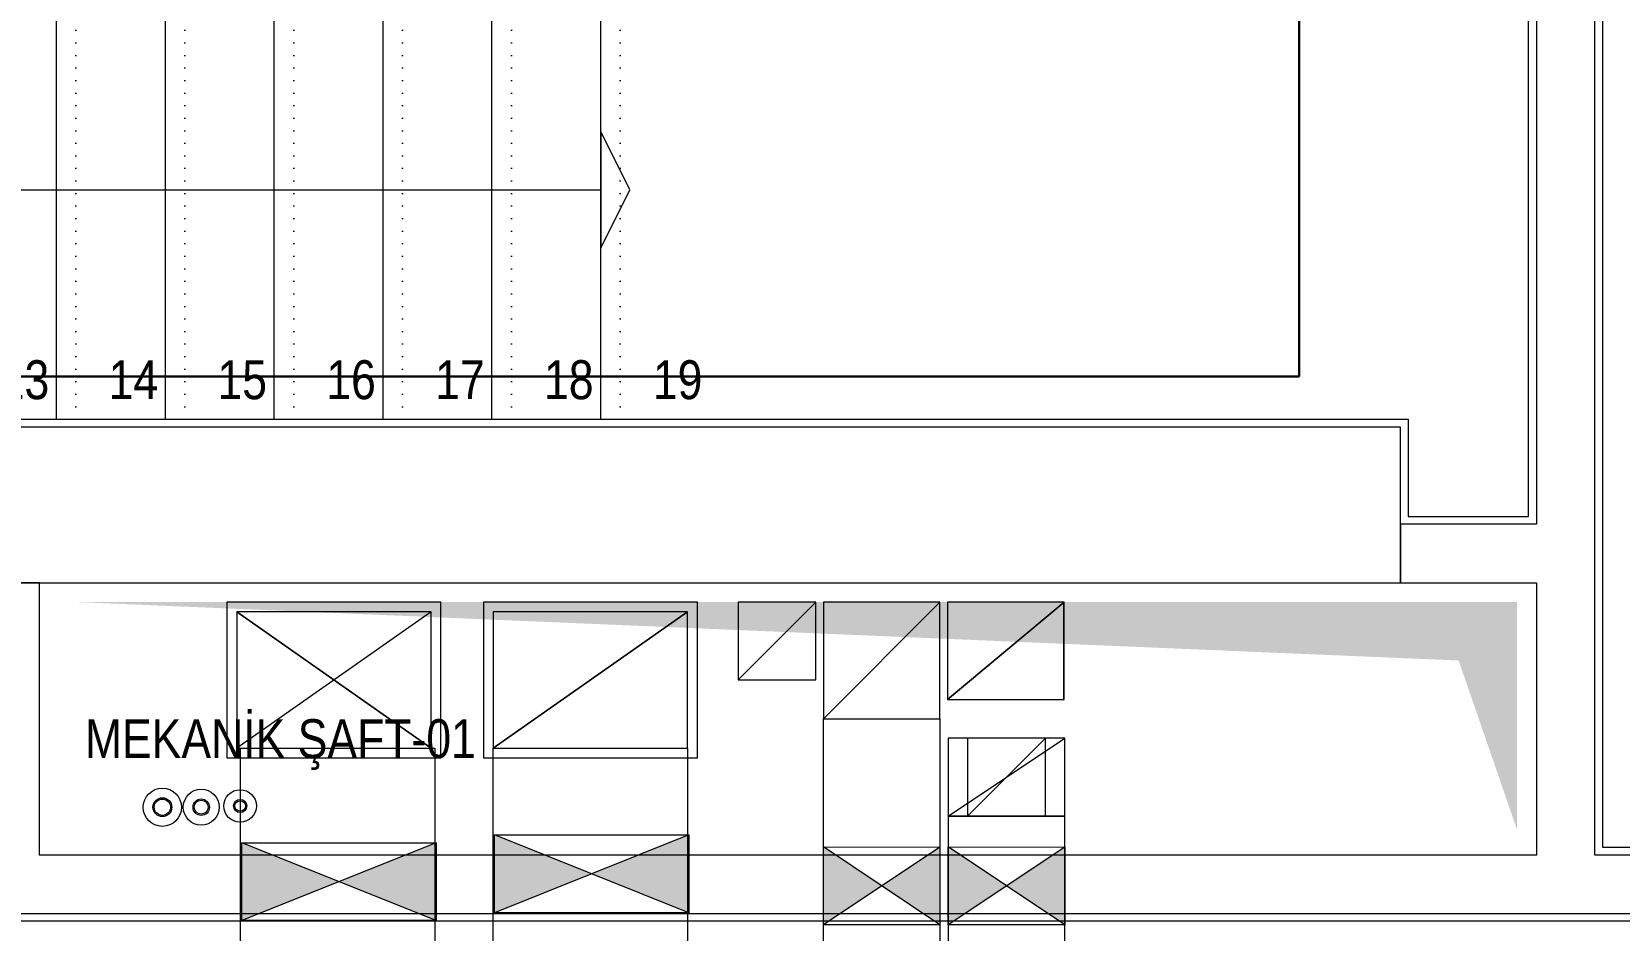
# Model space of a CAD drawing. Extents: x -2012 to 34975, y -1043 to 8321.
# Drawn here: x 24043.8 to 24452.1, y 3453.2 to 3684.1 of the extents above; entities that cross this region are included whole.
import ezdxf
from ezdxf.enums import TextEntityAlignment as Align

# ---------------------------------------------------------------- set-up
doc = ezdxf.new("R2010")
doc.units = 0
doc.header["$LTSCALE"] = 25
doc.linetypes.add('DOT2', pattern=[0.125, 0, -0.125])
doc.layers.get('0').update_dxf_attribs({"color": 9, "lineweight": 9})
for name, color, linetype, lineweight in [('00', 9, 'Continuous', 9), ('01', 9, 'Continuous', 9), ('06D', 9, 'Continuous', 9), ('09D', 9, 'Continuous', 9), ('14', 9, 'Continuous', 9), ('19', 9, 'Continuous', 9), ('19D', 9, 'DOT2', 9), ('21', 9, 'Continuous', 9), ('E-KABLO', 7, 'Continuous', 30)]:
    doc.layers.add(name, color=color, linetype=linetype, lineweight=lineweight)
doc.styles.add('MuuM_TEXT-STANDART', font='ARIALN.TTF')

# ---------------------------------------------------------------- blocks, each defined once
blk = doc.blocks.new('0_arrowstairs')
blk.add_lwpolyline([(0, 0), (0, -30), (15, 0), (0, 30)], close=True)
blk = doc.blocks.new('*U517')
blk.add_lwpolyline([(0, 0), (0, 448)])
blk.add_circle((0, 0), 5)
at = {"rotation": 90}
blk.add_blockref('0_arrowstairs', (0, 448), dxfattribs=at)
blk = doc.blocks.new('*U513')
blk.add_lwpolyline([(0, 0), (0, 504)])
blk.add_circle((0, 0), 5)
at = {"rotation": 90}
blk.add_blockref('0_arrowstairs', (0, 504), dxfattribs=at)
blk = doc.blocks.new('merdvn2.mekanik')
at = {"layer": '19', "linetype": 'Continuous'}
for points in [[(23955.84, -297.5), (23955.84, -179.5)], [(24036.58, -302.5), (23978.25, -179.5)], [(24042.17, -302.5), (23983.84, -179.5)], [(24011.84, -237.5), (24011.84, -179.5)], [(24039.84, -297.5), (24039.84, -179.5)], [(24067.84, -297.5), (24067.84, -179.5)], [(24095.84, -297.5), (24095.84, -179.5)], [(24123.84, -297.5), (24123.84, -179.5)], [(24151.84, -297.5), (24151.84, -179.5)], [(24179.84, -297.5), (24179.84, -179.5)], [(24207.84, -297.5), (24207.84, -179.5)], [(23983.84, -297.5), (23983.84, -191.48)], [(24011.84, -297.5), (24011.84, -249.48)], [(24036.58, -302.5), (23955.84, -302.5), (23955.84, -322.5), (23955.84, -322.5), (24230.84, -322.5), (24230.84, -307.5), (24235.84, -307.5), (24235.84, -327.5), (24230.84, -327.5), (23950.84, -327.5), (23950.84, -327.5), (23950.84, -297.5), (24034.25, -297.5)], [(23955.84, -445.5), (23955.84, -327.5)], [(23983.84, -445.5), (23983.84, -327.5)], [(24011.84, -445.5), (24011.84, -327.5)], [(24039.84, -445.5), (24039.84, -327.5)], [(24067.84, -445.5), (24067.84, -327.5)], [(24095.84, -445.5), (24095.84, -327.5)], [(24123.84, -445.5), (24123.84, -327.5)], [(24151.84, -445.5), (24151.84, -327.5)], [(24179.84, -445.5), (24179.84, -327.5)]]:
    blk.add_lwpolyline(points, dxfattribs=at)
at = {"layer": '19'}
for points in [[(24042.17, -302.5), (23983.84, -179.5)], [(23953.34, -386.5), (23894.34, -386.5), (23894.34, -238.5), (23948.34, -238.5)], [(24039.84, -297.5), (24235.84, -297.5), (24235.84, -297.5), (24235.84, -302.5), (24235.84, -302.5), (24042.17, -302.5)]]:
    blk.add_lwpolyline(points, dxfattribs=at)
at = {"layer": '19D'}
for points in [[(23950.84, -297.5), (23950.84, -179.5)], [(23978.84, -302.5), (23978.84, -179.5)], [(24006.84, -228), (24006.84, -179.5)], [(24034.84, -241.83), (24034.84, -179.5)], [(24062.84, -302.5), (24062.84, -179.5)], [(24090.84, -302.5), (24090.84, -179.5)], [(24118.84, -302.5), (24118.84, -179.5)], [(24146.84, -302.5), (24146.84, -179.5)], [(24174.84, -302.5), (24174.84, -179.5)], [(24202.84, -302.5), (24202.84, -179.5)], [(24006.84, -241.83), (24006.84, -236.5)], [(24006.84, -302.5), (24006.84, -239.78)], [(23960.84, -445.5), (23960.84, -327.5)], [(23988.84, -445.5), (23988.84, -327.5)], [(24016.84, -445.5), (24016.84, -327.5)], [(24044.84, -445.5), (24044.84, -327.5)], [(24072.84, -445.5), (24072.84, -327.5)], [(24100.84, -445.5), (24100.84, -327.5)], [(24128.84, -445.5), (24128.84, -327.5)], [(24156.84, -445.5), (24156.84, -327.5)], [(24184.84, -445.5), (24184.84, -327.5)]]:
    blk.add_lwpolyline(points, dxfattribs=at)
at = {"layer": '19', "xscale": 0.5, "yscale": 0.5, "zscale": 0.5}
for name, p, rotation in [('*U513', (24207.84, -238.5), 90), ('*U517', (23955.84, -386.5), 270)]:
    blk.add_blockref(name, p, dxfattribs=dict(at, rotation=rotation))
at = {"layer": '21', "style": 'MuuM_TEXT-STANDART'}
for s, p in [('10', (23939.65, -184.5)), ('9', (23967.65, -184.5)), ('8', (23995.65, -184.5)), ('7', (24023.65, -184.5)), ('6', (24051.65, -184.5)), ('5', (24079.65, -184.5)), ('4', (24107.65, -184.5)), ('3', (24135.65, -184.5)), ('2', (24163.65, -184.5)), ('1', (24191.65, -184.5)), ('M01 (19x16.5 / 28)', (24127.43, -223.28)), ('11', (23981.98, -430.33)), ('12', (24009.98, -430.33)), ('13', (24037.98, -430.33)), ('14', (24065.98, -430.33)), ('15', (24093.98, -430.33)), ('16', (24121.98, -430.33)), ('17', (24149.98, -430.33)), ('18', (24177.98, -430.33)), ('19', (24205.98, -430.33))]:
    blk.add_text(s, height=10, dxfattribs=at).set_placement(p, align=Align.TOP_RIGHT)
blk = doc.blocks.new('p-2.mekanik_cihaz')
h = blk.add_hatch(color=256)
h.paths.add_polyline_path([(2792.01, -384.84), (2817.01, -394.85), (2817.01, -374.85)])
h.paths.add_polyline_path([(2767.01, -374.84), (2767.01, -394.84), (2792.01, -384.84)])
h = blk.add_hatch(color=256)
h.paths.add_polyline_path([(2727.01, -386.84), (2752.01, -396.85), (2752.01, -376.85)])
h.paths.add_polyline_path([(2702.01, -376.84), (2702.01, -396.84), (2727.01, -386.84)])
h = blk.add_hatch(color=256)
h.paths.add_polyline_path([(2866.59, -387.94), (2851.59, -377.93), (2851.59, -397.93)])
h.paths.add_polyline_path([(2881.59, -397.94), (2881.59, -377.94), (2866.59, -387.94)])
h = blk.add_hatch(color=256)
h.paths.add_polyline_path([(2898.69, -387.94), (2883.69, -377.93), (2883.69, -397.93)])
h.paths.add_polyline_path([(2913.69, -397.94), (2913.69, -377.94), (2898.69, -387.94)])
for p, q in [((2750.69, -317.5), (2700.69, -352.5)), ((2700.69, -317.5), (2750.69, -352.5)), ((2816.69, -317.5), (2766.69, -352.5)), ((2829.69, -335), (2849.69, -315)), ((2851.59, -345), (2881.59, -315)), ((2883.49, -339.99), (2913.49, -314.99)), ((2883.69, -370), (2913.69, -350)), ((2888.69, -370), (2908.69, -350)), ((2817.01, -394.85), (2767.01, -374.84)), ((2817.01, -374.85), (2767.01, -394.84)), ((2752.01, -396.85), (2702.01, -376.84)), ((2752.01, -376.85), (2702.01, -396.84)), ((2881.59, -397.94), (2851.59, -377.93)), ((2881.59, -377.94), (2851.59, -397.93)), ((2913.69, -397.94), (2883.69, -377.93)), ((2913.69, -377.94), (2883.69, -397.93))]:
    blk.add_line(p, q)
for points in [[(2698.19, -355), (2753.19, -355), (2753.19, -315), (2698.19, -315)], [(2700.69, -352.5), (2750.69, -352.5), (2750.69, -317.5), (2700.69, -317.5)], [(2764.19, -355), (2819.19, -355), (2819.19, -315), (2764.19, -315)], [(2766.69, -352.5), (2816.69, -352.5), (2816.69, -317.5), (2766.69, -317.5)], [(2849.69, -315), (2829.69, -315), (2829.69, -335), (2849.69, -335)], [(2851.59, -345), (2881.59, -345), (2881.59, -315), (2851.59, -315)], [(2913.49, -314.99), (2883.49, -314.99), (2883.49, -339.99), (2913.49, -339.99)], [(2881.59, -345), (2881.59, -414.9), (2851.59, -414.9), (2851.59, -345)], [(2913.69, -370), (2913.69, -350), (2883.69, -350), (2883.69, -370)], [(2888.69, -370), (2908.69, -370), (2908.69, -350), (2888.69, -350)], [(2701.49, -655.1), (2701.69, -352.5), (2751.69, -352.5), (2751.49, -655.1)], [(2766.69, -456.8), (2766.69, -352.5), (2816.69, -352.5), (2816.69, -456.8)], [(2913.69, -405.44), (2913.69, -370), (2883.69, -370), (2883.69, -405.44)], [(2817.01, -374.85), (2817.01, -394.85), (2767.01, -394.84), (2767.01, -374.84)], [(2752.01, -376.85), (2752.01, -396.85), (2702.01, -396.84), (2702.01, -376.84)], [(2881.59, -377.94), (2881.59, -397.94), (2851.59, -397.93), (2851.59, -377.93)], [(2913.69, -377.94), (2913.69, -397.94), (2883.69, -397.93), (2883.69, -377.93)]]:
    blk.add_lwpolyline(points, close=True)
at = {"linetype": 'Continuous', "ltscale": 20}
for centre, radius in [((2681.58, -367.71), 4.92), ((2691.58, -367.71), 4.62), ((2701.58, -367.39), 4.18)]:
    blk.add_circle(centre, radius, dxfattribs=at)
at = {"ltscale": 0.5}
for centre, radius in [((2681.58, -367.71), 2.42), ((2681.58, -367.71), 2.09), ((2691.58, -367.71), 2.12), ((2691.58, -367.71), 1.79), ((2701.58, -367.39), 1.69), ((2701.58, -367.39), 1.36)]:
    blk.add_circle(centre, radius, dxfattribs=at)

msp = doc.modelspace()

# ---------------------------------------------------------------- linework, layer by layer
at = {"layer": '00'}
for points in [[(24430.84, 3457.5), (24430.84, 3457.5), (24445.84, 3457.5), (24445.84, 3457.5), (24535.84, 3457.5), (24535.84, 3472.5), (24445.84, 3472.5), (24445.84, 3742.5), (24430.84, 3742.5), (24430.84, 3557.5), (24395.84, 3557.5), (24395.84, 3542.5), (24430.84, 3542.5), (24430.84, 3472.5), (24045.84, 3472.5), (24045.84, 3542.5), (24025.84, 3542.5), (24025.84, 3472.5), (23815.84, 3472.5), (23815.84, 3542.5), (23795.84, 3542.5), (23795.84, 3192.5)], [(23815.84, 3192.5), (23815.84, 3457.5), (23815.84, 3457.5), (23815.84, 3457.5), (24025.84, 3457.5), (24025.84, 3457.5), (24040.84, 3457.5), (24040.84, 3457.5), (24430.84, 3457.5)]]:
    msp.add_lwpolyline(points, dxfattribs=at)
at = {"layer": '01'}
for points in [[(24395.84, 3582.5), (24395.84, 3582.5), (24395.84, 3582.5), (23845.84, 3582.5), (23845.84, 3852.5), (24395.84, 3852.5), (24395.84, 3852.5), (24395.84, 3852.5), (24395.84, 3892.5), (23795.84, 3892.5), (23795.84, 3542.5), (24395.84, 3542.5), (24395.84, 3582.5)], [(24395.84, 3892.5), (23795.84, 3892.5), (23795.84, 3542.5), (24395.84, 3542.5), (24395.84, 3582.5), (23845.84, 3582.5), (23845.84, 3852.5), (24395.84, 3852.5)]]:
    msp.add_lwpolyline(points, close=True, dxfattribs=at)
at = {"layer": '06D'}
for points in [[(24094.03, 3497.5), (24149.03, 3497.5), (24149.03, 3537.5), (24094.03, 3537.5)], [(24160.03, 3497.5), (24215.03, 3497.5), (24215.03, 3537.5), (24160.03, 3537.5)], [(24225.53, 3517.5), (24245.53, 3517.5), (24245.53, 3537.5), (24225.53, 3537.5)], [(24247.43, 3507.5), (24277.43, 3507.5), (24277.43, 3537.5), (24247.43, 3537.5)], [(24279.33, 3512.51), (24309.32, 3512.51), (24309.32, 3537.5), (24279.33, 3537.5)], [(24146.53, 3535), (24096.53, 3535), (24096.53, 3500), (24146.53, 3500)], [(24212.53, 3535), (24162.53, 3535), (24162.53, 3500), (24212.53, 3500)], [(24284.53, 3482.5), (24304.53, 3482.5), (24304.53, 3502.5), (24284.53, 3502.5)]]:
    msp.add_lwpolyline(points, close=True, dxfattribs=at)
for points in [[(24245.53, 3537.5), (24225.53, 3517.5)], [(24277.43, 3537.5), (24247.43, 3507.5)], [(24309.33, 3537.51), (24279.33, 3512.51)], [(24146.53, 3535), (24096.53, 3500)], [(24146.53, 3500), (24096.53, 3535)], [(24162.53, 3500), (24212.53, 3535)], [(24304.53, 3502.5), (24284.53, 3482.5)]]:
    msp.add_lwpolyline(points, dxfattribs=at)
at = {"layer": '09D'}
msp.add_solid([(24425.84, 3479.05), (24425.84, 3537.5), (24410.84, 3522.5), (24055.84, 3537.5)], dxfattribs=at)
at = {"layer": '14'}
msp.add_lwpolyline([(23847.84, 3584.5), (24397.84, 3584.5), (24397.84, 3559.5), (24428.84, 3559.5), (24428.84, 3744.5), (24447.84, 3744.5), (24447.84, 3474.5), (24537.84, 3474.5), (24537.84, 3455.5), (23817.84, 3455.5)], dxfattribs=at)
at = {"layer": 'E-KABLO', "color": 6}
for p, q in [((24369.84, 3595.5), (24369.84, 3798.3)), ((23854.84, 3595.5), (24314.34, 3595.5)), ((24369.84, 3595.5), (24314.34, 3595.5))]:
    msp.add_line(p, q, dxfattribs=at)

# ---------------------------------------------------------------- block references
msp.add_blockref('merdvn2.mekanik', (10.35, 4030))
at = {"layer": '06D'}
msp.add_blockref('p-2.mekanik_cihaz', (21395.84, 3852.5), dxfattribs=at)

# ---------------------------------------------------------------- texts
at = {"layer": '21', "style": 'MuuM_TEXT-STANDART'}
msp.add_text('MEKANİK ŞAFT-01', height=10, dxfattribs=at).set_placement((24057.49, 3497.41))

doc.saveas('drawing.dxf')
